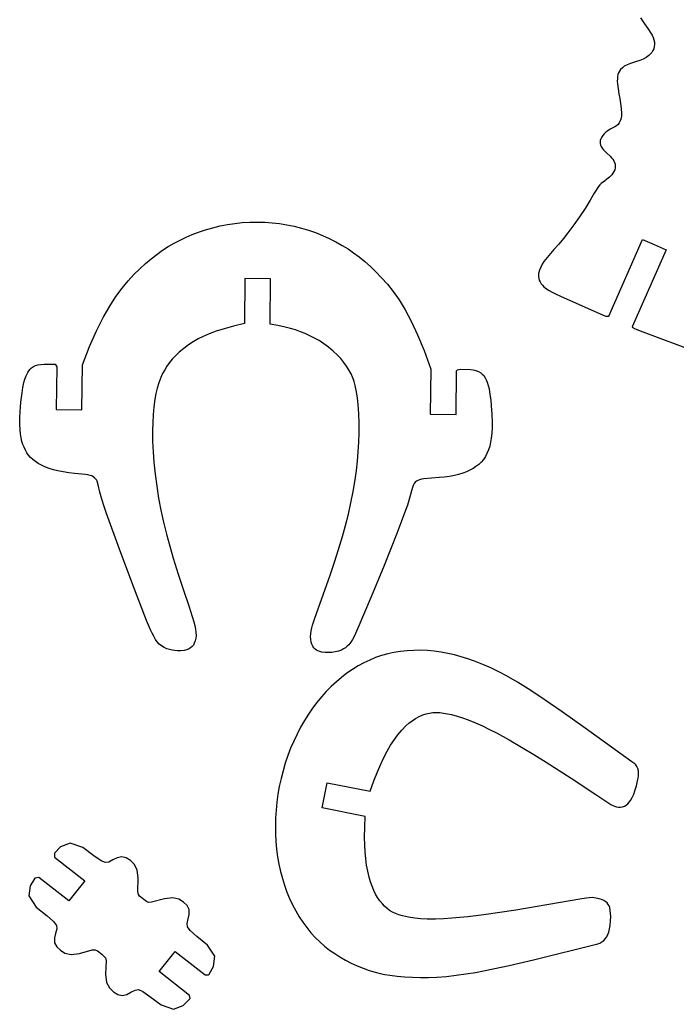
# Model space of a CAD drawing. Extents: x 31.2 to 77.5, y -5 to 41.3.
# Drawn here: x 53.68 to 67.5, y -0.5 to 20.3 of the extents above; entities that cross this region are included whole.
import ezdxf

# ---------------------------------------------------------------- set-up
doc = ezdxf.new("R2010")
doc.units = 0

msp = doc.modelspace()

# ---------------------------------------------------------------- linework, layer by layer
at = {"layer": '5'}
for p, q in [((66.728781, 20.33665), (66.770376, 20.271772)), ((66.770376, 20.271772), (66.815017, 20.208952)), ((66.815017, 20.208952), (66.884234, 20.114545)), ((66.884234, 20.114545), (66.949558, 20.017405)), ((66.949558, 20.017405), (66.975893, 19.972927)), ((66.975893, 19.972927), (66.997072, 19.925775)), ((66.997072, 19.925775), (67.012827, 19.876545)), ((67.012827, 19.876545), (67.022959, 19.825858)), ((67.024466, 19.77904), (67.018981, 19.732521)), ((67.022959, 19.825858), (67.024466, 19.77904)), ((66.906905, 19.548818), (66.847107, 19.50715)), ((66.938077, 19.578552), (66.906905, 19.548818)), ((66.965353, 19.611895), (66.938077, 19.578552)), ((66.988319, 19.648342), (66.965353, 19.611895)), ((67.006625, 19.687338), (66.988319, 19.648342)), ((67.018981, 19.732521), (67.006625, 19.687338)), ((66.451021, 19.352488), (66.387562, 19.319566)), ((66.517398, 19.379039), (66.451021, 19.352488)), ((66.647233, 19.420285), (66.517398, 19.379039)), ((66.716628, 19.442565), (66.647233, 19.420285)), ((66.783472, 19.471616), (66.716628, 19.442565)), ((66.847107, 19.50715), (66.783472, 19.471616)), ((66.256106, 19.144678), (66.247284, 19.104325)), ((66.27005, 19.183559), (66.256106, 19.144678)), ((66.288883, 19.220322), (66.27005, 19.183559)), ((66.312293, 19.254354), (66.288883, 19.220322)), ((66.347413, 19.289863), (66.312293, 19.254354)), ((66.387562, 19.319566), (66.347413, 19.289863)), ((66.24277, 19.054425), (66.241807, 19.004331)), ((66.241807, 19.004331), (66.244401, 18.954295)), ((66.247284, 19.104325), (66.24277, 19.054425)), ((66.244401, 18.954295), (66.256423, 18.848945)), ((66.256423, 18.848945), (66.272122, 18.74408)), ((66.272122, 18.74408), (66.291478, 18.639829)), ((66.291478, 18.639829), (66.309902, 18.535735)), ((66.309902, 18.535735), (66.322824, 18.430816)), ((66.322824, 18.430816), (66.330208, 18.325363)), ((66.330208, 18.325363), (66.326885, 18.268298)), ((66.256898, 18.098515), (66.224018, 18.069982)), ((66.283032, 18.132924), (66.256898, 18.098515)), ((66.303352, 18.171057), (66.283032, 18.132924)), ((66.317339, 18.211939), (66.303352, 18.171057)), ((66.326885, 18.268298), (66.317339, 18.211939)), ((65.967135, 17.902446), (65.935337, 17.864642)), ((66.002974, 17.936443), (65.967135, 17.902446)), ((66.042402, 17.966205), (66.002974, 17.936443)), ((66.094753, 17.997911), (66.042402, 17.966205)), ((66.14965, 18.024971), (66.094753, 17.997911)), ((66.188114, 18.045362), (66.14965, 18.024971)), ((66.224018, 18.069982), (66.188114, 18.045362)), ((65.884479, 17.763307), (65.880363, 17.731148)), ((65.880363, 17.731148), (65.881529, 17.698747)), ((65.881529, 17.698747), (65.889815, 17.664606)), ((65.893767, 17.79437), (65.884479, 17.763307)), ((65.90798, 17.82351), (65.893767, 17.79437)), ((65.935337, 17.864642), (65.90798, 17.82351)), ((65.889815, 17.664606), (65.902884, 17.631995)), ((65.902884, 17.631995), (65.92047, 17.601581)), ((65.92047, 17.601581), (65.942213, 17.573985)), ((65.942213, 17.573985), (65.976361, 17.53627)), ((65.976361, 17.53627), (66.012956, 17.500924)), ((66.012956, 17.500924), (66.089999, 17.428931)), ((66.089999, 17.428931), (66.119241, 17.399249)), ((66.119241, 17.399249), (66.145404, 17.36682)), ((66.145404, 17.36682), (66.168232, 17.331962)), ((66.168232, 17.331962), (66.184863, 17.298034)), ((66.184863, 17.298034), (66.19548, 17.261772)), ((66.19548, 17.261772), (66.199773, 17.224232)), ((66.149861, 17.073221), (66.124046, 17.041055)), ((66.170982, 17.108647), (66.149861, 17.073221)), ((66.187003, 17.146653), (66.170982, 17.108647)), ((66.197617, 17.186508), (66.187003, 17.146653)), ((66.199773, 17.224232), (66.197617, 17.186508)), ((65.905869, 16.855304), (65.87406, 16.826957)), ((65.97072, 16.90495), (65.905869, 16.855304)), ((66.025027, 16.946628), (65.97072, 16.90495)), ((66.076222, 16.992073), (66.025027, 16.946628)), ((66.124046, 17.041055), (66.076222, 16.992073)), ((65.757513, 16.650936), (65.671548, 16.505445)), ((65.845961, 16.79493), (65.757513, 16.650936)), ((65.87406, 16.826957), (65.845961, 16.79493)), ((65.671548, 16.505445), (65.563328, 16.328982)), ((65.563328, 16.328982), (65.449152, 16.156311)), ((58.047506, 15.99397), (58.203119, 16.017247)), ((58.203119, 16.017247), (58.359602, 16.033686)), ((58.359602, 16.033686), (58.516655, 16.043256)), ((58.516655, 16.043256), (58.673976, 16.045937)), ((58.673976, 16.045937), (58.831264, 16.041726)), ((58.831264, 16.041726), (58.988216, 16.03063)), ((58.988216, 16.03063), (59.143221, 16.012904)), ((59.143221, 16.012904), (59.297301, 15.988405)), ((65.449152, 16.156311), (65.329154, 15.987636)), ((57.308094, 15.782925), (57.439692, 15.833573)), ((57.439692, 15.833573), (57.588863, 15.883624)), ((57.588863, 15.883624), (57.740083, 15.927095)), ((57.740083, 15.927095), (57.893062, 15.9639)), ((57.893062, 15.9639), (58.047506, 15.99397)), ((59.297301, 15.988405), (59.45016, 15.957178)), ((59.45016, 15.957178), (59.601503, 15.919285)), ((59.601503, 15.919285), (59.751041, 15.874797)), ((59.751041, 15.874797), (59.898487, 15.823801)), ((59.898487, 15.823801), (60.043557, 15.766393)), ((65.203472, 15.823151), (65.108171, 15.702614)), ((65.329154, 15.987636), (65.203472, 15.823151)), ((56.805468, 15.529792), (56.927703, 15.600997)), ((56.927703, 15.600997), (57.052003, 15.666601)), ((57.052003, 15.666601), (57.178812, 15.727231)), ((57.178812, 15.727231), (57.308094, 15.782925)), ((60.043557, 15.766393), (60.185972, 15.702686)), ((60.185972, 15.702686), (60.32546, 15.6328)), ((60.32546, 15.6328), (60.461752, 15.55687)), ((65.108171, 15.702614), (65.010112, 15.58431)), ((66.061605, 14.070345), (66.77033, 15.682416)), ((66.77033, 15.682416), (67.018084, 15.573576)), ((56.564945, 15.367483), (56.684737, 15.452212)), ((56.684737, 15.452212), (56.805468, 15.529792)), ((60.461752, 15.55687), (60.58219, 15.482645)), ((60.58219, 15.482645), (60.700967, 15.402087)), ((60.700967, 15.402087), (60.818624, 15.314408)), ((64.834695, 15.388613), (64.764865, 15.304666)), ((64.909347, 15.468301), (64.834695, 15.388613)), ((65.010112, 15.58431), (64.909347, 15.468301)), ((67.265839, 15.464736), (66.553663, 13.844528)), ((67.018084, 15.573576), (67.265839, 15.464736)), ((56.32593, 15.173486), (56.44553, 15.274833)), ((56.44553, 15.274833), (56.564945, 15.367483)), ((60.818624, 15.314408), (60.935705, 15.21882)), ((60.935705, 15.21882), (61.052753, 15.114535)), ((64.700099, 15.216754), (64.66291, 15.158351)), ((64.764865, 15.304666), (64.700099, 15.216754)), ((56.083921, 14.941611), (56.205581, 15.06267)), ((56.205581, 15.06267), (56.32593, 15.173486)), ((61.052753, 15.114535), (61.170312, 15.000768)), ((61.170312, 15.000768), (61.288925, 14.876729)), ((64.606768, 15.031955), (64.588369, 14.965206)), ((64.631697, 15.096549), (64.606768, 15.031955)), ((64.66291, 15.158351), (64.631697, 15.096549)), ((55.834517, 14.658436), (55.960399, 14.808631)), ((55.960399, 14.808631), (56.083921, 14.941611)), ((58.415239, 14.861956), (58.403345, 13.913623)), ((58.956444, 14.855167), (58.415239, 14.861956)), ((58.943164, 13.899471), (58.956444, 14.855167)), ((61.288925, 14.876729), (61.4091, 14.740728)), ((64.588369, 14.965206), (64.584049, 14.930324)), ((64.584049, 14.930324), (64.584383, 14.895177)), ((64.584383, 14.895177), (64.589365, 14.860384)), ((64.589365, 14.860384), (64.598908, 14.826556)), ((64.598908, 14.826556), (64.617069, 14.787584)), ((64.617069, 14.787584), (64.639862, 14.751127)), ((55.705789, 14.484824), (55.834517, 14.658436)), ((61.4091, 14.740728), (61.531201, 14.58746)), ((61.531201, 14.58746), (61.655558, 14.410715)), ((64.639862, 14.751127), (64.666945, 14.717733)), ((64.666945, 14.717733), (64.697911, 14.687905)), ((64.697911, 14.687905), (64.753046, 14.644868)), ((64.753046, 14.644868), (64.811134, 14.605911)), ((64.811134, 14.605911), (64.871874, 14.571235)), ((64.871874, 14.571235), (64.958292, 14.528232)), ((55.573728, 14.281599), (55.705789, 14.484824)), ((61.655558, 14.410715), (61.782502, 14.204284)), ((64.958292, 14.528232), (65.045837, 14.487573)), ((65.045837, 14.487573), (65.945229, 14.09255)), ((55.43785, 14.042559), (55.573728, 14.281599)), ((61.782502, 14.204284), (61.912361, 13.961959)), ((55.297668, 13.761507), (55.43785, 14.042559)), ((61.912361, 13.961959), (62.045464, 13.677529)), ((65.945229, 14.09255), (66.003417, 14.071505)), ((66.003417, 14.071505), (66.02262, 14.067392)), ((66.02262, 14.067392), (66.042254, 14.067001)), ((66.042254, 14.067001), (66.061605, 14.070345)), ((55.152696, 13.432242), (55.297668, 13.761507)), ((57.808407, 13.750812), (57.664346, 13.697394)), ((57.977175, 13.804654), (57.808407, 13.750812)), ((58.174279, 13.858923), (57.977175, 13.804654)), ((58.403345, 13.913623), (58.174279, 13.858923)), ((59.104, 13.870768), (58.943164, 13.899471)), ((59.263887, 13.837175), (59.104, 13.870768)), ((59.372164, 13.810051), (59.263887, 13.837175)), ((59.479141, 13.77818), (59.372164, 13.810051)), ((59.58461, 13.741625), (59.479141, 13.77818)), ((59.684741, 13.701957), (59.58461, 13.741625)), ((66.553663, 13.844528), (66.562267, 13.83431)), ((66.562267, 13.83431), (66.600546, 13.811627)), ((66.600546, 13.811627), (66.640872, 13.79282)), ((66.640872, 13.79282), (66.719476, 13.761823)), ((66.719476, 13.761823), (67.963643, 13.298927)), ((57.32984, 13.531307), (57.227596, 13.46467)), ((57.435832, 13.591805), (57.32984, 13.531307)), ((57.541364, 13.644393), (57.435832, 13.591805)), ((57.664346, 13.697394), (57.541364, 13.644393)), ((59.78293, 13.657696), (59.684741, 13.701957)), ((59.878965, 13.608938), (59.78293, 13.657696)), ((59.97264, 13.555788), (59.878965, 13.608938)), ((60.07619, 13.488378), (59.97264, 13.555788)), ((62.045464, 13.677529), (62.182142, 13.344786)), ((55.002448, 13.048566), (55.152696, 13.432242)), ((57.035759, 13.313925), (56.946832, 13.230341)), ((57.129455, 13.392125), (57.035759, 13.313925)), ((57.227596, 13.46467), (57.129455, 13.392125)), ((60.17544, 13.414783), (60.07619, 13.488378)), ((60.270021, 13.335277), (60.17544, 13.414783)), ((60.35958, 13.250155), (60.270021, 13.335277)), ((62.182142, 13.344786), (62.322724, 12.957521)), ((56.88591, 13.163124), (56.82921, 13.092309)), ((56.946832, 13.230341), (56.88591, 13.163124)), ((60.42811, 13.175822), (60.35958, 13.250155)), ((60.491975, 13.097446), (60.42811, 13.175822)), ((53.849973, 12.886172), (53.872494, 12.920716)), ((53.872494, 12.920716), (53.898995, 12.952309)), ((53.898995, 12.952309), (53.929094, 12.980497)), ((53.929094, 12.980497), (53.970638, 13.007475)), ((53.970638, 13.007475), (54.015566, 13.028336)), ((54.015566, 13.028336), (54.062983, 13.042664)), ((54.062983, 13.042664), (54.129586, 13.053591)), ((54.129586, 13.053591), (54.196871, 13.058898)), ((54.196871, 13.058898), (54.297933, 13.060458)), ((54.297933, 13.060458), (54.398995, 13.058982)), ((54.398995, 13.058982), (54.424497, 13.058517)), ((54.398995, 13.058982), (54.398995, 13.058982)), ((54.424497, 13.058517), (54.460639, 13.005692)), ((54.460639, 13.005692), (54.449375, 12.107704)), ((54.990562, 12.100916), (55.002448, 13.048566)), ((56.72931, 12.940957), (56.686483, 12.860985)), ((56.776945, 13.018161), (56.72931, 12.940957)), ((56.82921, 13.092309), (56.776945, 13.018161)), ((60.550938, 13.015319), (60.491975, 13.097446)), ((60.604779, 12.929746), (60.550938, 13.015319)), ((60.645759, 12.85333), (60.604779, 12.929746)), ((62.322724, 12.957521), (62.310795, 12.006405)), ((62.851963, 11.999617), (62.86314, 12.921831)), ((62.86314, 12.921831), (62.88508, 12.939155)), ((62.88508, 12.939155), (62.910947, 12.949753)), ((62.910947, 12.949753), (62.938734, 12.952805)), ((62.938734, 12.952805), (63.155075, 12.949618)), ((63.155075, 12.949618), (63.212117, 12.942989)), ((63.212117, 12.942989), (63.267813, 12.928998)), ((63.267813, 12.928998), (63.321215, 12.90788)), ((63.321215, 12.90788), (63.371417, 12.879997)), ((53.770412, 12.673271), (53.790697, 12.746465)), ((53.790697, 12.746465), (53.817285, 12.817613)), ((53.817285, 12.817613), (53.849973, 12.886172)), ((56.648625, 12.778545), (56.608048, 12.668432)), ((56.686483, 12.860985), (56.648625, 12.778545)), ((60.681186, 12.774186), (60.645759, 12.85333)), ((60.710879, 12.692717), (60.681186, 12.774186)), ((60.734686, 12.609338), (60.710879, 12.692717)), ((63.371417, 12.879997), (63.405033, 12.852058)), ((63.405033, 12.852058), (63.434831, 12.820078)), ((63.434831, 12.820078), (63.464081, 12.775931)), ((63.464081, 12.775931), (63.488719, 12.729053)), ((63.488719, 12.729053), (63.508493, 12.679926)), ((53.731843, 12.460371), (53.748899, 12.567225)), ((53.748899, 12.567225), (53.770412, 12.673271)), ((56.573819, 12.556184), (56.546048, 12.442166)), ((56.608048, 12.668432), (56.573819, 12.556184)), ((60.759372, 12.478412), (60.734686, 12.609338)), ((60.778982, 12.346631), (60.759372, 12.478412)), ((63.508493, 12.679926), (63.529412, 12.610397)), ((63.529412, 12.610397), (63.546267, 12.539773)), ((63.546267, 12.539773), (63.566196, 12.421708)), ((53.708693, 12.264159), (53.731843, 12.460371)), ((56.524826, 12.32675), (56.503116, 12.161703)), ((56.546048, 12.442166), (56.524826, 12.32675)), ((60.793486, 12.21419), (60.778982, 12.346631)), ((63.566196, 12.421708), (63.581904, 12.303007)), ((63.581904, 12.303007), (63.593372, 12.183822)), ((53.684646, 11.936422), (53.691232, 12.06736)), ((53.691232, 12.06736), (53.708693, 12.264159)), ((54.449375, 12.107704), (54.990562, 12.100916)), ((56.503116, 12.161703), (56.487421, 11.995977)), ((60.807826, 12.016802), (60.793486, 12.21419)), ((63.593372, 12.183822), (63.604765, 12.00597)), ((53.684292, 11.80532), (53.684646, 11.936422)), ((56.487421, 11.995977), (56.477762, 11.829789)), ((60.815502, 11.819042), (60.807826, 12.016802)), ((62.310795, 12.006405), (62.851963, 11.999617)), ((63.604765, 12.00597), (63.611234, 11.827871)), ((53.690171, 11.674349), (53.684292, 11.80532)), ((53.699107, 11.594107), (53.690171, 11.674349)), ((56.477762, 11.829789), (56.474153, 11.66336)), ((56.474153, 11.66336), (56.476755, 11.441989)), ((60.814946, 11.619653), (60.815502, 11.819042)), ((63.610549, 11.719543), (63.604749, 11.611367)), ((63.611234, 11.827871), (63.610549, 11.719543)), ((53.712509, 11.51449), (53.699107, 11.594107)), ((53.730334, 11.435745), (53.712509, 11.51449)), ((56.476755, 11.441989), (56.485946, 11.220794)), ((60.808919, 11.420354), (60.814946, 11.619653)), ((63.593846, 11.503586), (63.579932, 11.420254)), ((63.604749, 11.611367), (63.593846, 11.503586)), ((53.749339, 11.373366), (53.730334, 11.435745)), ((53.772951, 11.312581), (53.749339, 11.373366)), ((53.801037, 11.25373), (53.772951, 11.312581)), ((53.83344, 11.197141), (53.801037, 11.25373)), ((60.797424, 11.221295), (60.808919, 11.420354)), ((63.534256, 11.257686), (63.502732, 11.179302)), ((63.560034, 11.338144), (63.534256, 11.257686)), ((63.579932, 11.420254), (63.560034, 11.338144)), ((53.866844, 11.150769), (53.83344, 11.197141)), ((53.911939, 11.100391), (53.866844, 11.150769)), ((53.961066, 11.053935), (53.911939, 11.100391)), ((54.013885, 11.011725), (53.961066, 11.053935)), ((56.485946, 11.220794), (56.501718, 10.999971)), ((60.75807, 10.824499), (60.78047, 11.022627)), ((60.78047, 11.022627), (60.797424, 11.221295)), ((63.428641, 11.056499), (63.382491, 11.001486)), ((63.468864, 11.115983), (63.428641, 11.056499)), ((63.502732, 11.179302), (63.468864, 11.115983)), ((54.070031, 10.974053), (54.013885, 11.011725)), ((54.129114, 10.941179), (54.070031, 10.974053)), ((54.213989, 10.902496), (54.129114, 10.941179)), ((54.301052, 10.86903), (54.213989, 10.902496)), ((54.389984, 10.840904), (54.301052, 10.86903)), ((54.480458, 10.818221), (54.389984, 10.840904)), ((54.596845, 10.795627), (54.480458, 10.818221)), ((56.501718, 10.999971), (56.527665, 10.74624)), ((60.730242, 10.62706), (60.75807, 10.824499)), ((63.143679, 10.829285), (63.075606, 10.798565)), ((63.209178, 10.865166), (63.143679, 10.829285)), ((63.271712, 10.905996), (63.209178, 10.865166)), ((63.330908, 10.951531), (63.271712, 10.905996)), ((63.382491, 11.001486), (63.330908, 10.951531)), ((54.714018, 10.77755), (54.596845, 10.795627)), ((54.831802, 10.764015), (54.714018, 10.77755)), ((55.066032, 10.739391), (54.831802, 10.764015)), ((55.114039, 10.7317), (55.066032, 10.739391)), ((55.161638, 10.721793), (55.114039, 10.7317)), ((55.195679, 10.710484), (55.161638, 10.721793)), ((55.227765, 10.694447), (55.195679, 10.710484)), ((55.257244, 10.67401), (55.227765, 10.694447)), ((55.277563, 10.651371), (55.257244, 10.67401)), ((55.29443, 10.626056), (55.277563, 10.651371)), ((55.307497, 10.598586), (55.29443, 10.626056)), ((56.527665, 10.74624), (56.561265, 10.493409)), ((60.689632, 10.386078), (60.730242, 10.62706)), ((62.053069, 10.618162), (62.0235, 10.601257)), ((62.084931, 10.630199), (62.053069, 10.618162)), ((62.128658, 10.640076), (62.084931, 10.630199)), ((62.1729, 10.647306), (62.128658, 10.640076)), ((62.496602, 10.675289), (62.1729, 10.647306)), ((62.605149, 10.685969), (62.496602, 10.675289)), ((62.71312, 10.701429), (62.605149, 10.685969)), ((62.820303, 10.721637), (62.71312, 10.701429)), ((62.90674, 10.742696), (62.820303, 10.721637)), ((62.991923, 10.768364), (62.90674, 10.742696)), ((63.075606, 10.798565), (62.991923, 10.768364)), ((55.330218, 10.523161), (55.307497, 10.598586)), ((55.367936, 10.371576), (55.330218, 10.523161)), ((56.561265, 10.493409), (56.602487, 10.241708)), ((61.919459, 10.397378), (61.877001, 10.246063)), ((61.945127, 10.488643), (61.919459, 10.397378)), ((61.958328, 10.521262), (61.945127, 10.488643)), ((61.975707, 10.551861), (61.958328, 10.521262)), ((61.996962, 10.579907), (61.975707, 10.551861)), ((62.0235, 10.601257), (61.996962, 10.579907)), ((55.409979, 10.221132), (55.367936, 10.371576)), ((55.456315, 10.071955), (55.409979, 10.221132)), ((56.602487, 10.241708), (56.651292, 9.991367)), ((60.642795, 10.146229), (60.689632, 10.386078)), ((61.877001, 10.246063), (61.829626, 10.096215)), ((55.506904, 9.924167), (55.456315, 10.071955)), ((56.651292, 9.991367), (56.707679, 9.737184)), ((60.589764, 9.907672), (60.642795, 10.146229)), ((61.829626, 10.096215), (61.777384, 9.947993)), ((55.77716, 9.170676), (55.506904, 9.924167)), ((60.530574, 9.670569), (60.589764, 9.907672)), ((61.777384, 9.947993), (61.607039, 9.498608)), ((56.707679, 9.737184), (56.769539, 9.484277)), ((60.465263, 9.435078), (60.530574, 9.670569)), ((56.769539, 9.484277), (56.836841, 9.232765)), ((60.384684, 9.164633), (60.465263, 9.435078)), ((61.607039, 9.498608), (61.343589, 8.831738)), ((56.058464, 8.421239), (55.77716, 9.170676)), ((56.836841, 9.232765), (56.909554, 8.982762)), ((60.298771, 8.895836), (60.384684, 9.164633)), ((56.909554, 8.982762), (57.013884, 8.646549)), ((60.207556, 8.628791), (60.298771, 8.895836)), ((61.343589, 8.831738), (61.071251, 8.168447)), ((57.013884, 8.646549), (57.12461, 8.312388)), ((59.918351, 7.822504), (60.207556, 8.628791)), ((56.350755, 7.676019), (56.058464, 8.421239)), ((57.12461, 8.312388), (57.236161, 7.978014)), ((61.071251, 8.168447), (60.790072, 7.508856)), ((57.236161, 7.978014), (57.34271, 7.642013)), ((59.836051, 7.577837), (59.876138, 7.700528)), ((59.876138, 7.700528), (59.918351, 7.822504)), ((56.434119, 7.475531), (56.350755, 7.676019)), ((57.34271, 7.642013), (57.362842, 7.568346)), ((57.362842, 7.568346), (57.377472, 7.493392)), ((57.377472, 7.493392), (57.386521, 7.417561)), ((59.806691, 7.456995), (59.819169, 7.517951)), ((59.819169, 7.517951), (59.836051, 7.577837)), ((60.790072, 7.508856), (60.709476, 7.33664)), ((56.465201, 7.407032), (56.434119, 7.475531)), ((56.499622, 7.340148), (56.465201, 7.407032)), ((56.5373, 7.275044), (56.499622, 7.340148)), ((57.382205, 7.303409), (57.370456, 7.247421)), ((57.387582, 7.360363), (57.382205, 7.303409)), ((57.386521, 7.417561), (57.387582, 7.360363)), ((59.795188, 7.333171), (59.798683, 7.395293)), ((59.799139, 7.273608), (59.795188, 7.333171)), ((59.798683, 7.395293), (59.806691, 7.456995)), ((60.709476, 7.33664), (60.676413, 7.276336)), ((56.573609, 7.224471), (56.5373, 7.275044)), ((56.615589, 7.178496), (56.573609, 7.224471)), ((56.662662, 7.137752), (56.615589, 7.178496)), ((56.71587, 7.105321), (56.662662, 7.137752)), ((56.772652, 7.079658), (56.71587, 7.105321)), ((56.832153, 7.061153), (56.772652, 7.079658)), ((57.231234, 7.072803), (57.185532, 7.055434)), ((57.274018, 7.096466), (57.231234, 7.072803)), ((57.305829, 7.123801), (57.274018, 7.096466)), ((57.332267, 7.156363), (57.305829, 7.123801)), ((57.352486, 7.193109), (57.332267, 7.156363)), ((57.370456, 7.247421), (57.352486, 7.193109)), ((59.808616, 7.214672), (59.799139, 7.273608)), ((59.822015, 7.172303), (59.808616, 7.214672)), ((59.841752, 7.132489), (59.822015, 7.172303)), ((59.867358, 7.096172), (59.841752, 7.132489)), ((59.89252, 7.072166), (59.867358, 7.096172)), ((59.920686, 7.051766), (59.89252, 7.072166)), ((60.488204, 7.073984), (60.44626, 7.05223)), ((60.527549, 7.100146), (60.488204, 7.073984)), ((60.563834, 7.130412), (60.527549, 7.100146)), ((60.596631, 7.164425), (60.563834, 7.130412)), ((60.638721, 7.218813), (60.596631, 7.164425)), ((60.676413, 7.276336), (60.638721, 7.218813)), ((56.888144, 7.050014), (56.832153, 7.061153)), ((56.944712, 7.042331), (56.888144, 7.050014)), ((57.001644, 7.03813), (56.944712, 7.042331)), ((57.069881, 7.038451), (57.001644, 7.03813)), ((57.137831, 7.044709), (57.069881, 7.038451)), ((57.185532, 7.055434), (57.137831, 7.044709)), ((59.951342, 7.035346), (59.920686, 7.051766)), ((59.992667, 7.020496), (59.951342, 7.035346)), ((60.035326, 7.010082), (59.992667, 7.020496)), ((60.104459, 7.000985), (60.035326, 7.010082)), ((60.174138, 6.998363), (60.104459, 7.000985)), ((60.243759, 7.002238), (60.174138, 6.998363)), ((60.312717, 7.012577), (60.243759, 7.002238)), ((60.380413, 7.029289), (60.312717, 7.012577)), ((60.44626, 7.05223), (60.380413, 7.029289)), ((61.162684, 6.892092), (61.038013, 6.84099)), ((61.289046, 6.9356), (61.162684, 6.892092)), ((61.416849, 6.971426), (61.289046, 6.9356)), ((61.54567, 6.999842), (61.416849, 6.971426)), ((61.68572, 7.021859), (61.54567, 6.999842)), ((61.826691, 7.036893), (61.68572, 7.021859)), ((61.968234, 7.044909), (61.826691, 7.036893)), ((62.11, 7.045886), (61.968234, 7.044909)), ((62.251641, 7.039821), (62.11, 7.045886)), ((62.392805, 7.02673), (62.251641, 7.039821)), ((62.537092, 7.006339), (62.392805, 7.02673)), ((62.680445, 6.980179), (62.537092, 7.006339)), ((62.822633, 6.948292), (62.680445, 6.980179)), ((62.963429, 6.91073), (62.822633, 6.948292)), ((63.102606, 6.867553), (62.963429, 6.91073)), ((63.23994, 6.81883), (63.102606, 6.867553)), ((60.794566, 6.716735), (60.6762, 6.643944)), ((60.915239, 6.782477), (60.794566, 6.716735)), ((61.038013, 6.84099), (60.915239, 6.782477)), ((63.413324, 6.750731), (63.23994, 6.81883)), ((63.58396, 6.676011), (63.413324, 6.750731)), ((63.751595, 6.594781), (63.58396, 6.676011)), ((60.447212, 6.477945), (60.337001, 6.385099)), ((60.560347, 6.564287), (60.447212, 6.477945)), ((60.6762, 6.643944), (60.560347, 6.564287)), ((63.91598, 6.507161), (63.751595, 6.594781)), ((64.145247, 6.3754), (63.91598, 6.507161)), ((60.229919, 6.285932), (60.126172, 6.180624)), ((60.337001, 6.385099), (60.229919, 6.285932)), ((64.370655, 6.23714), (64.145247, 6.3754)), ((60.025964, 6.069357), (59.929502, 5.952314)), ((60.126172, 6.180624), (60.025964, 6.069357)), ((64.59202, 6.092495), (64.370655, 6.23714)), ((65.083161, 5.755715), (64.59202, 6.092495)), ((59.836991, 5.829674), (59.748637, 5.70162)), ((59.929502, 5.952314), (59.836991, 5.829674)), ((59.748637, 5.70162), (59.664644, 5.568334)), ((62.002111, 5.613219), (62.077233, 5.653894)), ((62.077233, 5.653894), (62.15535, 5.688467)), ((62.15535, 5.688467), (62.224211, 5.710916)), ((62.224211, 5.710916), (62.294833, 5.726989)), ((62.294833, 5.726989), (62.366626, 5.736552)), ((62.366626, 5.736552), (62.438993, 5.739526)), ((62.438993, 5.739526), (62.511329, 5.735885)), ((62.511329, 5.735885), (62.633142, 5.718112)), ((62.633142, 5.718112), (62.753873, 5.694067)), ((62.753873, 5.694067), (62.8732, 5.663814)), ((62.8732, 5.663814), (62.990804, 5.627433)), ((62.990804, 5.627433), (63.106371, 5.585022)), ((65.569206, 5.411621), (65.083161, 5.755715)), ((59.585219, 5.429996), (59.510566, 5.286835)), ((59.664644, 5.568334), (59.585219, 5.429996)), ((61.713107, 5.367143), (61.799371, 5.457341)), ((61.799371, 5.457341), (61.862739, 5.514631)), ((61.862739, 5.514631), (61.930463, 5.5667)), ((61.930463, 5.5667), (62.002111, 5.613219)), ((63.106371, 5.585022), (63.258094, 5.522798)), ((63.258094, 5.522798), (63.407928, 5.456151)), ((63.407928, 5.456151), (63.555743, 5.385139)), ((66.546392, 4.70538), (65.569206, 5.411621)), ((59.510566, 5.286835), (59.440887, 5.139255)), ((61.557969, 5.171741), (61.632539, 5.271823)), ((61.632539, 5.271823), (61.713107, 5.367143)), ((63.555743, 5.385139), (63.701412, 5.309824)), ((63.701412, 5.309824), (63.966483, 5.163537)), ((59.440887, 5.139255), (59.376385, 4.987711)), ((61.40192, 4.92332), (61.476709, 5.049563)), ((61.476709, 5.049563), (61.557969, 5.171741)), ((63.966483, 5.163537), (64.22889, 5.012526)), ((64.22889, 5.012526), (64.488551, 4.856838)), ((59.317262, 4.832653), (59.26372, 4.674534)), ((59.376385, 4.987711), (59.317262, 4.832653)), ((61.269465, 4.65619), (61.333806, 4.793354)), ((61.333806, 4.793354), (61.40192, 4.92332)), ((64.488551, 4.856838), (64.74538, 4.696523)), ((59.26372, 4.674534), (59.21596, 4.513806)), ((61.200669, 4.495114), (61.269465, 4.65619)), ((64.74538, 4.696523), (65.268884, 4.360399)), ((66.589138, 4.675204), (66.546392, 4.70538)), ((66.610706, 4.658417), (66.589138, 4.675204)), ((66.629861, 4.638921), (66.610706, 4.658417)), ((66.655258, 4.601142), (66.629861, 4.638921)), ((66.674055, 4.559681), (66.655258, 4.601142)), ((59.21596, 4.513806), (59.174184, 4.350921)), ((61.12685, 4.306685), (61.200669, 4.495114)), ((66.685732, 4.515681), (66.674055, 4.559681)), ((66.679786, 4.357454), (66.686814, 4.413731)), ((66.689968, 4.470356), (66.685732, 4.515681)), ((66.686814, 4.413731), (66.689968, 4.470356)), ((59.138594, 4.186331), (59.109356, 4.020496)), ((59.174184, 4.350921), (59.138594, 4.186331)), ((60.042206, 3.733112), (60.146408, 4.264236)), ((60.146408, 4.264236), (61.047439, 4.08746)), ((61.047439, 4.08746), (61.12685, 4.306685)), ((61.12685, 4.306685), (61.12685, 4.306685)), ((65.268884, 4.360399), (65.789348, 4.019586)), ((66.613193, 4.095611), (66.643189, 4.198125)), ((66.643189, 4.198125), (66.668919, 4.301791)), ((66.668919, 4.301791), (66.679786, 4.357454)), ((59.109356, 4.020496), (59.08649, 3.853903)), ((65.789348, 4.019586), (66.106944, 3.806755)), ((66.519752, 3.889432), (66.556137, 3.955703)), ((66.556137, 3.955703), (66.587345, 4.024564)), ((66.587345, 4.024564), (66.613193, 4.095611)), ((59.08649, 3.853903), (59.06998, 3.687046)), ((66.106944, 3.806755), (66.144325, 3.785008)), ((66.144325, 3.785008), (66.18399, 3.767775)), ((66.18399, 3.767775), (66.225395, 3.755291)), ((66.225395, 3.755291), (66.267974, 3.747726)), ((66.267974, 3.747726), (66.310513, 3.748091)), ((66.310513, 3.748091), (66.352354, 3.755772)), ((66.352354, 3.755772), (66.392248, 3.770541)), ((66.392248, 3.770541), (66.429005, 3.791956)), ((66.429005, 3.791956), (66.46314, 3.820679)), ((66.46314, 3.820679), (66.493539, 3.853332)), ((66.493539, 3.853332), (66.519752, 3.889432)), ((59.06998, 3.687046), (59.05981, 3.520421)), ((60.943132, 3.556357), (60.042206, 3.733112)), ((60.934296, 3.333), (60.943132, 3.556357)), ((59.05981, 3.520421), (59.055963, 3.354522)), ((59.055963, 3.354522), (59.058423, 3.189844)), ((60.931409, 3.109486), (60.934296, 3.333)), ((59.058423, 3.189844), (59.067174, 3.026881)), ((54.542185, 2.917856), (54.410594, 2.785847)), ((54.745646, 2.995387), (54.542185, 2.917856)), ((55.008005, 2.901863), (54.745646, 2.995387)), ((59.067174, 3.026881), (59.082201, 2.866128)), ((60.933937, 2.960312), (60.931409, 3.109486)), ((60.941369, 2.811301), (60.933937, 2.960312)), ((54.410594, 2.785847), (54.416001, 2.70022)), ((55.24275, 2.72537), (55.008005, 2.901863)), ((55.392124, 2.623523), (55.24275, 2.72537)), ((55.830357, 2.70797), (55.730649, 2.683112)), ((55.921146, 2.686153), (55.830357, 2.70797)), ((59.082201, 2.866128), (59.103468, 2.708038)), ((59.103468, 2.708038), (59.130873, 2.5529)), ((60.953699, 2.662615), (60.941369, 2.811301)), ((54.416001, 2.70022), (55.049511, 2.20465)), ((55.486312, 2.584071), (55.392124, 2.623523)), ((55.555496, 2.594762), (55.486312, 2.584071)), ((55.642484, 2.640104), (55.555496, 2.594762)), ((55.730649, 2.683112), (55.642484, 2.640104)), ((56.007816, 2.628037), (55.921146, 2.686153)), ((56.091315, 2.548901), (56.007816, 2.628037)), ((56.153181, 2.430793), (56.091315, 2.548901)), ((59.130873, 2.5529), (59.164293, 2.400957)), ((60.971973, 2.532613), (60.953699, 2.662615)), ((60.996519, 2.403647), (60.971973, 2.532613)), ((56.174953, 2.255761), (56.153181, 2.430793)), ((59.164293, 2.400957), (59.203608, 2.252456)), ((61.027281, 2.276021), (60.996519, 2.403647)), ((53.90251, 2.099267), (53.876238, 1.883137)), ((53.998955, 2.258756), (53.90251, 2.099267)), ((54.083206, 2.273419), (53.998955, 2.258756)), ((54.716051, 1.77837), (54.083206, 2.273419)), ((55.049511, 2.20465), (54.716051, 1.77837)), ((56.166319, 1.976782), (56.174953, 2.255761)), ((59.203608, 2.252456), (59.248694, 2.107644)), ((59.248694, 2.107644), (59.299432, 1.966764)), ((61.055005, 2.180877), (61.027281, 2.276021)), ((61.087724, 2.087331), (61.055005, 2.180877)), ((61.125345, 1.995648), (61.087724, 2.087331)), ((53.876238, 1.883137), (54.030161, 1.651014)), ((56.176156, 1.913402), (56.166319, 1.976782)), ((56.203463, 1.878338), (56.176156, 1.913402)), ((56.344973, 1.76629), (56.203463, 1.878338)), ((59.299432, 1.966764), (59.355698, 1.830064)), ((61.162622, 1.920896), (61.125345, 1.995648)), ((61.205157, 1.849006), (61.162622, 1.920896)), ((56.389763, 1.744788), (56.344973, 1.76629)), ((56.453636, 1.750498), (56.389763, 1.744788)), ((56.722304, 1.826039), (56.453636, 1.750498)), ((56.897447, 1.847049), (56.722304, 1.826039)), ((57.026988, 1.815442), (56.897447, 1.847049)), ((57.123902, 1.753459), (57.026988, 1.815442)), ((57.201162, 1.683342), (57.123902, 1.753459)), ((57.244186, 1.60046), (57.201162, 1.683342)), ((59.355698, 1.830064), (59.417372, 1.697789)), ((59.417372, 1.697789), (59.484332, 1.570185)), ((61.252734, 1.780348), (61.205157, 1.849006)), ((61.305106, 1.715274), (61.252734, 1.780348)), ((61.352002, 1.666321), (61.305106, 1.715274)), ((61.402875, 1.621516), (61.352002, 1.666321)), ((65.456816, 1.816705), (64.11044, 1.586392)), ((65.586388, 1.837712), (65.456816, 1.816705)), ((65.650963, 1.845611), (65.586388, 1.837712)), ((65.71596, 1.848414), (65.650963, 1.845611)), ((65.788397, 1.840924), (65.71596, 1.848414)), ((65.859859, 1.826908), (65.788397, 1.840924)), ((65.910317, 1.810724), (65.859859, 1.826908)), ((65.958508, 1.788691), (65.910317, 1.810724)), ((66.003758, 1.761117), (65.958508, 1.788691)), ((66.03062, 1.736521), (66.003758, 1.761117)), ((66.053045, 1.707823), (66.03062, 1.736521)), ((66.070416, 1.675811), (66.053045, 1.707823)), ((66.082256, 1.641369), (66.070416, 1.675811)), ((54.030161, 1.651014), (54.257971, 1.465655)), ((54.257971, 1.465655), (54.39278, 1.34519)), ((57.223565, 1.401768), (57.24407, 1.497692)), ((57.24407, 1.497692), (57.244186, 1.60046)), ((59.484332, 1.570185), (59.556456, 1.447497)), ((61.457361, 1.581181), (61.402875, 1.621516)), ((61.515068, 1.545606), (61.457361, 1.581181)), ((61.582775, 1.512776), (61.515068, 1.545606)), ((61.652915, 1.485532), (61.582775, 1.512776)), ((61.72503, 1.464051), (61.652915, 1.485532)), ((61.853429, 1.437455), (61.72503, 1.464051)), ((63.438959, 1.487109), (63.101871, 1.447492)), ((63.775192, 1.533415), (63.438959, 1.487109)), ((64.11044, 1.586392), (63.775192, 1.533415)), ((66.094495, 1.579469), (66.082256, 1.641369)), ((66.101346, 1.516744), (66.094495, 1.579469)), ((66.102757, 1.453661), (66.101346, 1.516744)), ((54.39278, 1.34519), (54.453747, 1.263269)), ((54.453747, 1.263269), (54.460026, 1.193545)), ((57.200519, 1.306421), (57.223565, 1.401768)), ((57.206771, 1.236692), (57.200519, 1.306421)), ((59.556456, 1.447497), (59.633623, 1.329972)), ((59.633623, 1.329972), (59.715711, 1.217854)), ((61.983059, 1.417712), (61.853429, 1.437455)), ((62.113554, 1.404879), (61.983059, 1.417712)), ((62.244547, 1.398991), (62.113554, 1.404879)), ((62.417854, 1.398736), (62.244547, 1.398991)), ((62.591083, 1.403934), (62.417854, 1.398736)), ((62.764063, 1.41458), (62.591083, 1.403934)), ((63.101871, 1.447492), (62.764063, 1.41458)), ((66.078486, 1.19456), (66.09, 1.265954)), ((66.09, 1.265954), (66.09852, 1.359662)), ((66.09852, 1.359662), (66.102757, 1.453661)), ((54.436962, 1.098197), (54.416443, 1.00227)), ((54.460026, 1.193545), (54.436962, 1.098197)), ((57.26773, 1.154769), (57.206771, 1.236692)), ((57.402546, 1.034307), (57.26773, 1.154769)), ((59.715711, 1.217854), (59.802599, 1.11139)), ((59.802599, 1.11139), (59.894164, 1.010825)), ((66.018972, 1.026709), (66.043247, 1.074178)), ((66.043247, 1.074178), (66.061559, 1.124251)), ((66.061559, 1.124251), (66.078486, 1.19456)), ((54.416443, 1.00227), (54.416323, 0.899502)), ((54.416323, 0.899502), (54.459357, 0.816621)), ((57.63037, 0.848963), (57.402546, 1.034307)), ((57.784299, 0.616832), (57.63037, 0.848963)), ((59.894164, 1.010825), (59.990286, 0.916406)), ((59.990286, 0.916406), (60.090842, 0.828377)), ((64.477766, 0.543472), (65.830771, 0.877912)), ((65.830771, 0.877912), (65.87568, 0.895087)), ((65.87568, 0.895087), (65.917616, 0.918605)), ((65.917616, 0.918605), (65.955691, 0.947967)), ((65.955691, 0.947967), (65.989095, 0.982549)), ((65.989095, 0.982549), (66.018972, 1.026709)), ((54.459357, 0.816621), (54.536635, 0.746511)), ((54.536635, 0.746511), (54.633549, 0.684527)), ((54.633549, 0.684527), (54.763082, 0.652922)), ((54.763082, 0.652922), (54.938212, 0.673949)), ((54.938212, 0.673949), (55.206894, 0.749468)), ((55.206894, 0.749468), (55.270769, 0.755175)), ((55.270769, 0.755175), (55.31964, 0.729705)), ((55.31964, 0.729705), (55.406123, 0.66066)), ((55.406123, 0.66066), (55.487014, 0.585814)), ((56.613727, 0.293893), (56.947187, 0.720173)), ((56.947187, 0.720173), (57.580711, 0.224593)), ((60.090842, 0.828377), (60.195477, 0.746932)), ((60.195477, 0.746932), (60.302894, 0.672054)), ((60.302894, 0.672054), (60.411564, 0.603671)), ((55.487014, 0.585814), (55.496857, 0.522446)), ((55.496857, 0.522446), (55.488253, 0.243469)), ((57.758027, 0.400693), (57.784299, 0.616832)), ((60.411564, 0.603671), (60.5291, 0.536637)), ((60.5291, 0.536637), (60.649373, 0.474647)), ((60.649373, 0.474647), (60.772165, 0.417811)), ((60.772165, 0.417811), (60.897256, 0.366232)), ((63.461881, 0.316233), (63.970795, 0.42551)), ((63.970795, 0.42551), (64.477766, 0.543472)), ((55.488253, 0.243469), (55.510015, 0.068441)), ((57.252506, -0.205799), (56.613727, 0.293893)), ((57.580711, 0.224593), (57.645086, 0.223073)), ((57.645086, 0.223073), (57.66158, 0.241199)), ((57.66158, 0.241199), (57.758027, 0.400693)), ((60.897256, 0.366232), (61.024422, 0.320002)), ((61.024422, 0.320002), (61.153432, 0.279205)), ((61.153432, 0.279205), (61.255094, 0.254671)), ((61.255094, 0.254671), (61.357707, 0.234486)), ((61.357707, 0.234486), (61.461086, 0.218688)), ((61.461086, 0.218688), (61.614727, 0.200404)), ((62.650531, 0.194191), (62.854536, 0.216427)), ((62.854536, 0.216427), (63.057863, 0.244194)), ((63.057863, 0.244194), (63.260361, 0.277471)), ((63.260361, 0.277471), (63.461881, 0.316233)), ((55.510015, 0.068441), (55.571872, -0.049671)), ((61.614727, 0.200404), (61.76874, 0.185571)), ((61.76874, 0.185571), (61.937824, 0.174088)), ((61.937824, 0.174088), (62.107218, 0.168912)), ((62.107218, 0.168912), (62.276687, 0.17005)), ((62.276687, 0.17005), (62.445997, 0.1775)), ((62.445997, 0.1775), (62.650531, 0.194191)), ((55.571872, -0.049671), (55.655362, -0.128815)), ((55.571872, -0.049671), (55.571872, -0.049671)), ((55.655362, -0.128815), (55.742024, -0.186941)), ((55.742024, -0.186941), (55.832817, -0.208735)), ((55.832817, -0.208735), (55.93253, -0.18387)), ((55.93253, -0.18387), (56.0207, -0.14087)), ((56.0207, -0.14087), (56.107699, -0.095547)), ((56.107699, -0.095547), (56.176871, -0.084846)), ((56.176871, -0.084846), (56.271058, -0.124298)), ((56.271058, -0.124298), (56.420435, -0.226147)), ((57.26368, -0.269998), (57.252506, -0.205799)), ((56.420435, -0.226147), (56.655176, -0.402637)), ((56.655176, -0.402637), (56.917526, -0.496154)), ((57.120983, -0.418619), (57.252572, -0.286609)), ((57.252572, -0.286609), (57.26368, -0.269998)), ((56.917526, -0.496154), (57.120983, -0.418619))]:
    msp.add_line(p, q, dxfattribs=at)

doc.saveas('drawing.dxf')
